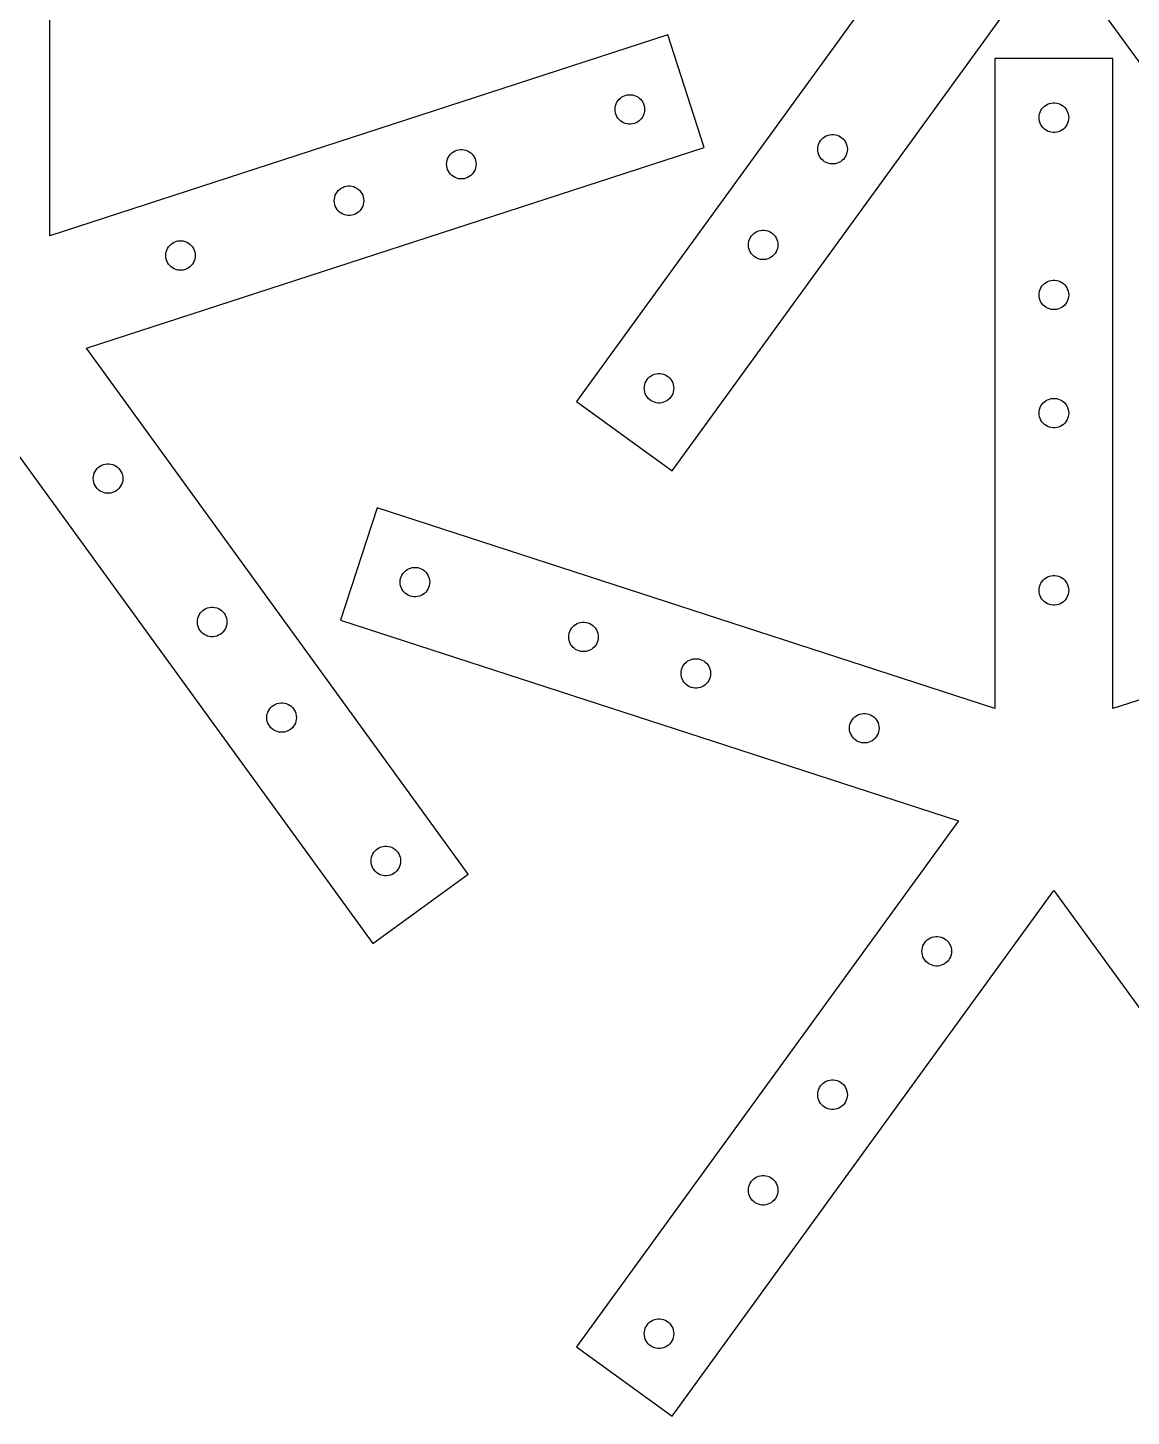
# Model space of a CAD drawing. Header units: metres. Extents: x 19 to 981, y 14 to 964.
# Drawn here: x 506.2 to 693.1, y 14 to 249 of the extents above; entities that cross this region are included whole.
import ezdxf

# ---------------------------------------------------------------- set-up
doc = ezdxf.new("R2010")
doc.units = ezdxf.units.M

msp = doc.modelspace()

# ---------------------------------------------------------------- linework, layer by layer
for p, q in [((510, 213.764), (510, 323.764)), ((663.82, 274.743), (599.163, 185.751)), ((615.344, 173.995), (680, 262.987)), ((680, 262.987), (744.656, 173.995)), ((614.616, 247.756), (510, 213.764)), ((620.797, 228.735), (614.616, 247.756)), ((690, 243.764), (670, 243.764)), ((670, 243.764), (670, 133.764)), ((690, 133.764), (690, 243.764)), ((606.856, 237.266), (607.131, 237.417)), ((607.131, 237.417), (607.423, 237.533)), ((607.423, 237.533), (607.727, 237.611)), ((607.727, 237.611), (608.039, 237.65)), ((608.039, 237.65), (608.353, 237.65)), ((608.353, 237.65), (608.664, 237.611)), ((608.664, 237.611), (608.968, 237.533)), ((608.968, 237.533), (609.26, 237.417)), ((609.26, 237.417), (609.535, 237.266)), ((605.696, 235.155), (605.716, 235.468)), ((605.716, 234.842), (605.696, 235.155)), ((605.716, 235.468), (605.774, 235.777)), ((605.774, 235.777), (605.871, 236.075)), ((605.871, 236.075), (606.005, 236.359)), ((606.005, 236.359), (606.173, 236.624)), ((606.173, 236.624), (606.373, 236.866)), ((606.373, 236.866), (606.602, 237.081)), ((606.602, 237.081), (606.856, 237.266)), ((609.535, 237.266), (609.789, 237.081)), ((609.789, 237.081), (610.018, 236.866)), ((610.018, 236.866), (610.218, 236.624)), ((610.218, 236.624), (610.387, 236.359)), ((610.387, 236.359), (610.52, 236.075)), ((610.52, 236.075), (610.617, 235.777)), ((610.617, 235.777), (610.676, 235.468)), ((610.676, 235.468), (610.696, 235.155)), ((610.696, 235.155), (610.676, 234.842)), ((677.809, 234.968), (677.977, 235.233)), ((677.977, 235.233), (678.178, 235.475)), ((678.178, 235.475), (678.406, 235.69)), ((678.406, 235.69), (678.66, 235.875)), ((678.66, 235.875), (678.936, 236.026)), ((678.936, 236.026), (679.227, 236.141)), ((679.227, 236.141), (679.532, 236.22)), ((679.532, 236.22), (679.843, 236.259)), ((679.843, 236.259), (680.157, 236.259)), ((680.157, 236.259), (680.468, 236.22)), ((680.468, 236.22), (680.773, 236.141)), ((680.773, 236.141), (681.064, 236.026)), ((681.064, 236.026), (681.34, 235.875)), ((681.34, 235.875), (681.594, 235.69)), ((681.594, 235.69), (681.822, 235.475)), ((681.822, 235.475), (682.023, 235.233)), ((682.023, 235.233), (682.191, 234.968)), ((605.774, 234.533), (605.716, 234.842)), ((605.871, 234.235), (605.774, 234.533)), ((606.005, 233.951), (605.871, 234.235)), ((606.173, 233.685), (606.005, 233.951)), ((606.373, 233.444), (606.173, 233.685)), ((606.602, 233.229), (606.373, 233.444)), ((606.856, 233.044), (606.602, 233.229)), ((607.131, 232.893), (606.856, 233.044)), ((607.423, 232.777), (607.131, 232.893)), ((607.727, 232.699), (607.423, 232.777)), ((608.039, 232.66), (607.727, 232.699)), ((608.353, 232.66), (608.039, 232.66)), ((608.664, 232.699), (608.353, 232.66)), ((608.968, 232.777), (608.664, 232.699)), ((609.26, 232.893), (608.968, 232.777)), ((609.535, 233.044), (609.26, 232.893)), ((609.789, 233.229), (609.535, 233.044)), ((610.018, 233.444), (609.789, 233.229)), ((610.218, 233.685), (610.018, 233.444)), ((610.387, 233.951), (610.218, 233.685)), ((610.52, 234.235), (610.387, 233.951)), ((610.617, 234.533), (610.52, 234.235)), ((610.676, 234.842), (610.617, 234.533)), ((677.5, 233.764), (677.52, 234.077)), ((677.52, 233.45), (677.5, 233.764)), ((677.52, 234.077), (677.579, 234.386)), ((677.579, 233.142), (677.52, 233.45)), ((677.579, 234.386), (677.676, 234.684)), ((677.676, 232.844), (677.579, 233.142)), ((677.676, 234.684), (677.809, 234.968)), ((677.809, 232.559), (677.676, 232.844)), ((682.191, 234.968), (682.324, 234.684)), ((682.324, 232.844), (682.191, 232.559)), ((682.324, 234.684), (682.421, 234.386)), ((682.421, 233.142), (682.324, 232.844)), ((682.421, 234.386), (682.48, 234.077)), ((682.48, 233.45), (682.421, 233.142)), ((682.48, 234.077), (682.5, 233.764)), ((682.5, 233.764), (682.48, 233.45)), ((640.698, 230.125), (640.927, 230.34)), ((640.927, 230.34), (641.181, 230.525)), ((641.181, 230.525), (641.456, 230.676)), ((641.456, 230.676), (641.748, 230.792)), ((641.748, 230.792), (642.052, 230.87)), ((642.052, 230.87), (642.364, 230.909)), ((642.364, 230.909), (642.678, 230.909)), ((642.678, 230.909), (642.989, 230.87)), ((642.989, 230.87), (643.293, 230.792)), ((643.293, 230.792), (643.585, 230.676)), ((643.585, 230.676), (643.86, 230.525)), ((643.86, 230.525), (644.114, 230.34)), ((644.114, 230.34), (644.343, 230.125)), ((677.977, 232.294), (677.809, 232.559)), ((678.178, 232.052), (677.977, 232.294)), ((678.406, 231.838), (678.178, 232.052)), ((678.66, 231.653), (678.406, 231.838)), ((678.936, 231.502), (678.66, 231.653)), ((679.227, 231.386), (678.936, 231.502)), ((679.532, 231.308), (679.227, 231.386)), ((679.843, 231.269), (679.532, 231.308)), ((680.157, 231.269), (679.843, 231.269)), ((680.468, 231.308), (680.157, 231.269)), ((680.773, 231.386), (680.468, 231.308)), ((681.064, 231.502), (680.773, 231.386)), ((681.34, 231.653), (681.064, 231.502)), ((681.594, 231.838), (681.34, 231.653)), ((681.822, 232.052), (681.594, 231.838)), ((682.023, 232.294), (681.822, 232.052)), ((682.191, 232.559), (682.023, 232.294)), ((516.18, 194.743), (620.797, 228.735)), ((578.071, 227.811), (578.325, 227.995)), ((578.325, 227.995), (578.6, 228.146)), ((578.6, 228.146), (578.892, 228.262)), ((578.892, 228.262), (579.196, 228.34)), ((579.196, 228.34), (579.507, 228.379)), ((579.507, 228.379), (579.821, 228.379)), ((579.821, 228.379), (580.133, 228.34)), ((580.133, 228.34), (580.437, 228.262)), ((580.437, 228.262), (580.729, 228.146)), ((580.729, 228.146), (581.004, 227.995)), ((581.004, 227.995), (581.258, 227.811)), ((640.021, 228.414), (640.04, 228.727)), ((640.04, 228.101), (640.021, 228.414)), ((640.04, 228.727), (640.099, 229.036)), ((640.099, 227.792), (640.04, 228.101)), ((640.099, 229.036), (640.196, 229.334)), ((640.196, 229.334), (640.33, 229.618)), ((640.33, 229.618), (640.498, 229.883)), ((640.498, 229.883), (640.698, 230.125)), ((644.343, 230.125), (644.543, 229.883)), ((644.543, 229.883), (644.711, 229.618)), ((644.711, 229.618), (644.845, 229.334)), ((644.845, 229.334), (644.942, 229.036)), ((644.942, 229.036), (645.001, 228.727)), ((645.001, 228.101), (644.942, 227.792)), ((645.001, 228.727), (645.021, 228.414)), ((645.021, 228.414), (645.001, 228.101)), ((577.164, 225.884), (577.184, 226.198)), ((577.184, 225.571), (577.164, 225.884)), ((577.184, 226.198), (577.243, 226.506)), ((577.243, 226.506), (577.34, 226.805)), ((577.34, 226.805), (577.473, 227.089)), ((577.473, 227.089), (577.642, 227.354)), ((577.642, 227.354), (577.842, 227.596)), ((577.842, 227.596), (578.071, 227.811)), ((581.258, 227.811), (581.487, 227.596)), ((581.487, 227.596), (581.687, 227.354)), ((581.687, 227.354), (581.855, 227.089)), ((581.855, 227.089), (581.989, 226.805)), ((581.989, 226.805), (582.086, 226.506)), ((582.086, 226.506), (582.144, 226.198)), ((582.144, 226.198), (582.164, 225.884)), ((582.164, 225.884), (582.144, 225.571)), ((640.196, 227.494), (640.099, 227.792)), ((640.33, 227.21), (640.196, 227.494)), ((640.498, 226.945), (640.33, 227.21)), ((640.698, 226.703), (640.498, 226.945)), ((640.927, 226.488), (640.698, 226.703)), ((641.181, 226.303), (640.927, 226.488)), ((641.456, 226.152), (641.181, 226.303)), ((641.748, 226.036), (641.456, 226.152)), ((642.052, 225.958), (641.748, 226.036)), ((642.364, 225.919), (642.052, 225.958)), ((642.678, 225.919), (642.364, 225.919)), ((642.989, 225.958), (642.678, 225.919)), ((643.293, 226.036), (642.989, 225.958)), ((643.585, 226.152), (643.293, 226.036)), ((643.86, 226.303), (643.585, 226.152)), ((644.114, 226.488), (643.86, 226.303)), ((644.343, 226.703), (644.114, 226.488)), ((644.543, 226.945), (644.343, 226.703)), ((644.711, 227.21), (644.543, 226.945)), ((644.845, 227.494), (644.711, 227.21)), ((644.942, 227.792), (644.845, 227.494)), ((577.243, 225.263), (577.184, 225.571)), ((577.34, 224.964), (577.243, 225.263)), ((577.473, 224.68), (577.34, 224.964)), ((577.642, 224.415), (577.473, 224.68)), ((577.842, 224.173), (577.642, 224.415)), ((578.071, 223.958), (577.842, 224.173)), ((578.325, 223.774), (578.071, 223.958)), ((578.6, 223.622), (578.325, 223.774)), ((578.892, 223.507), (578.6, 223.622)), ((579.196, 223.429), (578.892, 223.507)), ((579.507, 223.389), (579.196, 223.429)), ((579.821, 223.389), (579.507, 223.389)), ((580.133, 223.429), (579.821, 223.389)), ((580.437, 223.507), (580.133, 223.429)), ((580.729, 223.622), (580.437, 223.507)), ((581.004, 223.774), (580.729, 223.622)), ((581.258, 223.958), (581.004, 223.774)), ((581.487, 224.173), (581.258, 223.958)), ((581.687, 224.415), (581.487, 224.173)), ((581.855, 224.68), (581.687, 224.415)), ((581.989, 224.964), (581.855, 224.68)), ((582.086, 225.263), (581.989, 224.964)), ((582.144, 225.571), (582.086, 225.263)), ((558.319, 220.624), (558.452, 220.908)), ((558.452, 220.908), (558.62, 221.174)), ((558.62, 221.174), (558.821, 221.415)), ((558.821, 221.415), (559.049, 221.63)), ((559.049, 221.63), (559.303, 221.815)), ((559.303, 221.815), (559.579, 221.966)), ((559.579, 221.966), (559.87, 222.082)), ((559.87, 222.082), (560.175, 222.16)), ((560.175, 222.16), (560.486, 222.199)), ((560.486, 222.199), (560.8, 222.199)), ((560.8, 222.199), (561.111, 222.16)), ((561.111, 222.16), (561.416, 222.082)), ((561.416, 222.082), (561.707, 221.966)), ((561.707, 221.966), (561.983, 221.815)), ((561.983, 221.815), (562.237, 221.63)), ((562.237, 221.63), (562.465, 221.415)), ((562.465, 221.415), (562.666, 221.174)), ((562.666, 221.174), (562.834, 220.908)), ((562.834, 220.908), (562.967, 220.624)), ((558.143, 219.704), (558.163, 220.017)), ((558.163, 219.391), (558.143, 219.704)), ((558.163, 220.017), (558.222, 220.326)), ((558.222, 219.082), (558.163, 219.391)), ((558.222, 220.326), (558.319, 220.624)), ((558.319, 218.784), (558.222, 219.082)), ((558.452, 218.5), (558.319, 218.784)), ((562.967, 218.784), (562.834, 218.5)), ((562.967, 220.624), (563.064, 220.326)), ((563.064, 219.082), (562.967, 218.784)), ((563.064, 220.326), (563.123, 220.017)), ((563.123, 219.391), (563.064, 219.082)), ((563.123, 220.017), (563.143, 219.704)), ((563.143, 219.704), (563.123, 219.391)), ((558.62, 218.235), (558.452, 218.5)), ((558.821, 217.993), (558.62, 218.235)), ((559.049, 217.778), (558.821, 217.993)), ((559.303, 217.593), (559.049, 217.778)), ((559.579, 217.442), (559.303, 217.593)), ((559.87, 217.326), (559.579, 217.442)), ((560.175, 217.248), (559.87, 217.326)), ((560.486, 217.209), (560.175, 217.248)), ((560.8, 217.209), (560.486, 217.209)), ((561.111, 217.248), (560.8, 217.209)), ((561.416, 217.326), (561.111, 217.248)), ((561.707, 217.442), (561.416, 217.326)), ((561.983, 217.593), (561.707, 217.442)), ((562.237, 217.778), (561.983, 217.593)), ((562.465, 217.993), (562.237, 217.778)), ((562.666, 218.235), (562.465, 217.993)), ((562.834, 218.5), (562.666, 218.235)), ((628.742, 213.703), (628.942, 213.945)), ((628.942, 213.945), (629.171, 214.16)), ((629.171, 214.16), (629.425, 214.344)), ((629.425, 214.344), (629.7, 214.496)), ((629.7, 214.496), (629.992, 214.611)), ((629.992, 214.611), (630.296, 214.689)), ((630.296, 214.689), (630.608, 214.729)), ((630.608, 214.729), (630.922, 214.729)), ((630.922, 214.729), (631.233, 214.689)), ((631.233, 214.689), (631.537, 214.611)), ((631.537, 214.611), (631.829, 214.496)), ((631.829, 214.496), (632.104, 214.344)), ((632.104, 214.344), (632.358, 214.16)), ((632.358, 214.16), (632.587, 213.945)), ((632.587, 213.945), (632.787, 213.703)), ((529.787, 211.354), (529.921, 211.638)), ((529.921, 211.638), (530.089, 211.903)), ((530.089, 211.903), (530.289, 212.145)), ((530.289, 212.145), (530.518, 212.36)), ((530.518, 212.36), (530.772, 212.544)), ((530.772, 212.544), (531.047, 212.696)), ((531.047, 212.696), (531.339, 212.811)), ((531.339, 212.811), (531.643, 212.889)), ((531.643, 212.889), (531.954, 212.929)), ((531.954, 212.929), (532.268, 212.929)), ((532.268, 212.929), (532.58, 212.889)), ((532.58, 212.889), (532.884, 212.811)), ((532.884, 212.811), (533.176, 212.696)), ((533.176, 212.696), (533.451, 212.544)), ((533.451, 212.544), (533.705, 212.36)), ((533.705, 212.36), (533.934, 212.145)), ((533.934, 212.145), (534.134, 211.903)), ((534.134, 211.903), (534.302, 211.638)), ((534.302, 211.638), (534.436, 211.354)), ((628.265, 212.234), (628.285, 212.547)), ((628.285, 211.92), (628.265, 212.234)), ((628.285, 212.547), (628.343, 212.855)), ((628.343, 211.612), (628.285, 211.92)), ((628.343, 212.855), (628.44, 213.154)), ((628.44, 211.313), (628.343, 211.612)), ((628.44, 213.154), (628.574, 213.438)), ((628.574, 213.438), (628.742, 213.703)), ((632.787, 213.703), (632.956, 213.438)), ((632.956, 213.438), (633.089, 213.154)), ((633.089, 213.154), (633.186, 212.855)), ((633.186, 211.612), (633.089, 211.313)), ((633.186, 212.855), (633.245, 212.547)), ((633.245, 211.92), (633.186, 211.612)), ((633.245, 212.547), (633.265, 212.234)), ((633.265, 212.234), (633.245, 211.92)), ((529.611, 210.434), (529.631, 210.747)), ((529.631, 210.12), (529.611, 210.434)), ((529.631, 210.747), (529.69, 211.055)), ((529.69, 209.812), (529.631, 210.12)), ((529.69, 211.055), (529.787, 211.354)), ((529.787, 209.513), (529.69, 209.812)), ((529.921, 209.229), (529.787, 209.513)), ((530.089, 208.964), (529.921, 209.229)), ((534.302, 209.229), (534.134, 208.964)), ((534.436, 209.513), (534.302, 209.229)), ((534.436, 211.354), (534.533, 211.055)), ((534.533, 209.812), (534.436, 209.513)), ((534.533, 211.055), (534.592, 210.747)), ((534.592, 210.12), (534.533, 209.812)), ((534.592, 210.747), (534.611, 210.434)), ((534.611, 210.434), (534.592, 210.12)), ((628.574, 211.029), (628.44, 211.313)), ((628.742, 210.764), (628.574, 211.029)), ((628.942, 210.522), (628.742, 210.764)), ((629.171, 210.307), (628.942, 210.522)), ((629.425, 210.123), (629.171, 210.307)), ((629.7, 209.972), (629.425, 210.123)), ((629.992, 209.856), (629.7, 209.972)), ((630.296, 209.778), (629.992, 209.856)), ((630.608, 209.739), (630.296, 209.778)), ((630.922, 209.739), (630.608, 209.739)), ((631.233, 209.778), (630.922, 209.739)), ((631.537, 209.856), (631.233, 209.778)), ((631.829, 209.972), (631.537, 209.856)), ((632.104, 210.123), (631.829, 209.972)), ((632.358, 210.307), (632.104, 210.123)), ((632.587, 210.522), (632.358, 210.307)), ((632.787, 210.764), (632.587, 210.522)), ((632.956, 211.029), (632.787, 210.764)), ((633.089, 211.313), (632.956, 211.029)), ((530.289, 208.722), (530.089, 208.964)), ((530.518, 208.507), (530.289, 208.722)), ((530.772, 208.323), (530.518, 208.507)), ((531.047, 208.172), (530.772, 208.323)), ((531.339, 208.056), (531.047, 208.172)), ((531.643, 207.978), (531.339, 208.056)), ((531.954, 207.939), (531.643, 207.978)), ((532.268, 207.939), (531.954, 207.939)), ((532.58, 207.978), (532.268, 207.939)), ((532.884, 208.056), (532.58, 207.978)), ((533.176, 208.172), (532.884, 208.056)), ((533.451, 208.323), (533.176, 208.172)), ((533.705, 208.507), (533.451, 208.323)), ((533.934, 208.722), (533.705, 208.507)), ((534.134, 208.964), (533.934, 208.722)), ((677.579, 204.386), (677.676, 204.684)), ((677.676, 204.684), (677.809, 204.968)), ((677.809, 204.968), (677.977, 205.233)), ((677.977, 205.233), (678.178, 205.475)), ((678.178, 205.475), (678.406, 205.69)), ((678.406, 205.69), (678.66, 205.875)), ((678.66, 205.875), (678.936, 206.026)), ((678.936, 206.026), (679.227, 206.141)), ((679.227, 206.141), (679.532, 206.22)), ((679.532, 206.22), (679.843, 206.259)), ((679.843, 206.259), (680.157, 206.259)), ((680.157, 206.259), (680.468, 206.22)), ((680.468, 206.22), (680.773, 206.141)), ((680.773, 206.141), (681.064, 206.026)), ((681.064, 206.026), (681.34, 205.875)), ((681.34, 205.875), (681.594, 205.69)), ((681.594, 205.69), (681.822, 205.475)), ((681.822, 205.475), (682.023, 205.233)), ((682.023, 205.233), (682.191, 204.968)), ((682.191, 204.968), (682.324, 204.684)), ((682.324, 204.684), (682.421, 204.386)), ((677.5, 203.764), (677.52, 204.077)), ((677.52, 203.45), (677.5, 203.764)), ((677.52, 204.077), (677.579, 204.386)), ((677.579, 203.142), (677.52, 203.45)), ((677.676, 202.844), (677.579, 203.142)), ((677.809, 202.559), (677.676, 202.844)), ((677.977, 202.294), (677.809, 202.559)), ((678.178, 202.052), (677.977, 202.294)), ((682.023, 202.294), (681.822, 202.052)), ((682.191, 202.559), (682.023, 202.294)), ((682.324, 202.844), (682.191, 202.559)), ((682.421, 203.142), (682.324, 202.844)), ((682.421, 204.386), (682.48, 204.077)), ((682.48, 203.45), (682.421, 203.142)), ((682.48, 204.077), (682.5, 203.764)), ((682.5, 203.764), (682.48, 203.45)), ((678.406, 201.838), (678.178, 202.052)), ((678.66, 201.653), (678.406, 201.838)), ((678.936, 201.502), (678.66, 201.653)), ((679.227, 201.386), (678.936, 201.502)), ((679.532, 201.308), (679.227, 201.386)), ((679.843, 201.269), (679.532, 201.308)), ((680.157, 201.269), (679.843, 201.269)), ((680.468, 201.308), (680.157, 201.269)), ((680.773, 201.386), (680.468, 201.308)), ((681.064, 201.502), (680.773, 201.386)), ((681.34, 201.653), (681.064, 201.502)), ((681.594, 201.838), (681.34, 201.653)), ((681.822, 202.052), (681.594, 201.838)), ((580.837, 105.751), (516.18, 194.743)), ((612.067, 190.225), (612.359, 190.341)), ((612.359, 190.341), (612.663, 190.419)), ((612.663, 190.419), (612.974, 190.458)), ((612.974, 190.458), (613.288, 190.458)), ((613.288, 190.458), (613.6, 190.419)), ((613.6, 190.419), (613.904, 190.341)), ((613.904, 190.341), (614.196, 190.225)), ((610.631, 187.963), (610.651, 188.276)), ((610.651, 188.276), (610.71, 188.585)), ((610.71, 188.585), (610.807, 188.883)), ((610.807, 188.883), (610.941, 189.168)), ((610.941, 189.168), (611.109, 189.433)), ((611.109, 189.433), (611.309, 189.675)), ((611.309, 189.675), (611.538, 189.889)), ((611.538, 189.889), (611.792, 190.074)), ((611.792, 190.074), (612.067, 190.225)), ((614.196, 190.225), (614.471, 190.074)), ((614.471, 190.074), (614.725, 189.889)), ((614.725, 189.889), (614.954, 189.675)), ((614.954, 189.675), (615.154, 189.433)), ((615.154, 189.433), (615.322, 189.168)), ((615.322, 189.168), (615.456, 188.883)), ((615.456, 188.883), (615.553, 188.585)), ((615.553, 188.585), (615.612, 188.276)), ((615.612, 188.276), (615.631, 187.963)), ((599.163, 185.751), (615.344, 173.995)), ((610.651, 187.65), (610.631, 187.963)), ((610.71, 187.341), (610.651, 187.65)), ((610.807, 187.043), (610.71, 187.341)), ((610.941, 186.759), (610.807, 187.043)), ((611.109, 186.494), (610.941, 186.759)), ((611.309, 186.252), (611.109, 186.494)), ((611.538, 186.037), (611.309, 186.252)), ((611.792, 185.852), (611.538, 186.037)), ((612.067, 185.701), (611.792, 185.852)), ((612.359, 185.586), (612.067, 185.701)), ((614.196, 185.701), (613.904, 185.586)), ((614.471, 185.852), (614.196, 185.701)), ((614.725, 186.037), (614.471, 185.852)), ((614.954, 186.252), (614.725, 186.037)), ((615.154, 186.494), (614.954, 186.252)), ((615.322, 186.759), (615.154, 186.494)), ((615.456, 187.043), (615.322, 186.759)), ((615.553, 187.341), (615.456, 187.043)), ((615.612, 187.65), (615.553, 187.341)), ((615.631, 187.963), (615.612, 187.65)), ((678.178, 185.475), (678.406, 185.69)), ((678.406, 185.69), (678.66, 185.875)), ((678.66, 185.875), (678.936, 186.026)), ((678.936, 186.026), (679.227, 186.141)), ((679.227, 186.141), (679.532, 186.22)), ((679.532, 186.22), (679.843, 186.259)), ((679.843, 186.259), (680.157, 186.259)), ((680.157, 186.259), (680.468, 186.22)), ((680.468, 186.22), (680.773, 186.141)), ((680.773, 186.141), (681.064, 186.026)), ((681.064, 186.026), (681.34, 185.875)), ((681.34, 185.875), (681.594, 185.69)), ((681.594, 185.69), (681.822, 185.475)), ((612.663, 185.507), (612.359, 185.586)), ((612.974, 185.468), (612.663, 185.507)), ((613.288, 185.468), (612.974, 185.468)), ((613.6, 185.507), (613.288, 185.468)), ((613.904, 185.586), (613.6, 185.507)), ((677.5, 183.764), (677.52, 184.077)), ((677.52, 183.45), (677.5, 183.764)), ((677.52, 184.077), (677.579, 184.386)), ((677.579, 183.142), (677.52, 183.45)), ((677.579, 184.386), (677.676, 184.684)), ((677.676, 184.684), (677.809, 184.968)), ((677.809, 184.968), (677.977, 185.233)), ((677.977, 185.233), (678.178, 185.475)), ((681.822, 185.475), (682.023, 185.233)), ((682.023, 185.233), (682.191, 184.968)), ((682.191, 184.968), (682.324, 184.684)), ((682.324, 184.684), (682.421, 184.386)), ((682.421, 184.386), (682.48, 184.077)), ((682.48, 183.45), (682.421, 183.142)), ((682.48, 184.077), (682.5, 183.764)), ((682.5, 183.764), (682.48, 183.45)), ((500, 182.987), (564.656, 93.9951)), ((677.676, 182.844), (677.579, 183.142)), ((677.809, 182.559), (677.676, 182.844)), ((677.977, 182.294), (677.809, 182.559)), ((678.178, 182.052), (677.977, 182.294)), ((678.406, 181.838), (678.178, 182.052)), ((678.66, 181.653), (678.406, 181.838)), ((678.936, 181.502), (678.66, 181.653)), ((679.227, 181.386), (678.936, 181.502)), ((679.532, 181.308), (679.227, 181.386)), ((679.843, 181.269), (679.532, 181.308)), ((680.157, 181.269), (679.843, 181.269)), ((680.468, 181.308), (680.157, 181.269)), ((680.773, 181.386), (680.468, 181.308)), ((681.064, 181.502), (680.773, 181.386)), ((681.34, 181.653), (681.064, 181.502)), ((681.594, 181.838), (681.34, 181.653)), ((681.822, 182.052), (681.594, 181.838)), ((682.023, 182.294), (681.822, 182.052)), ((682.191, 182.559), (682.023, 182.294)), ((682.324, 182.844), (682.191, 182.559)), ((682.421, 183.142), (682.324, 182.844)), ((517.521, 173.605), (517.655, 173.889)), ((517.655, 173.889), (517.823, 174.154)), ((517.823, 174.154), (518.023, 174.396)), ((518.023, 174.396), (518.252, 174.611)), ((518.252, 174.611), (518.506, 174.795)), ((518.506, 174.795), (518.781, 174.947)), ((518.781, 174.947), (519.073, 175.062)), ((519.073, 175.062), (519.377, 175.14)), ((519.377, 175.14), (519.689, 175.18)), ((519.689, 175.18), (520.003, 175.18)), ((520.003, 175.18), (520.314, 175.14)), ((520.314, 175.14), (520.618, 175.062)), ((520.618, 175.062), (520.91, 174.947)), ((520.91, 174.947), (521.185, 174.795)), ((521.185, 174.795), (521.439, 174.611)), ((521.439, 174.611), (521.668, 174.396)), ((521.668, 174.396), (521.868, 174.154)), ((521.868, 174.154), (522.037, 173.889)), ((522.037, 173.889), (522.17, 173.605)), ((517.346, 172.685), (517.366, 172.998)), ((517.366, 172.371), (517.346, 172.685)), ((517.366, 172.998), (517.424, 173.306)), ((517.424, 172.063), (517.366, 172.371)), ((517.424, 173.306), (517.521, 173.605)), ((517.521, 171.764), (517.424, 172.063)), ((517.655, 171.48), (517.521, 171.764)), ((522.17, 171.764), (522.037, 171.48)), ((522.17, 173.605), (522.267, 173.306)), ((522.267, 172.063), (522.17, 171.764)), ((522.267, 173.306), (522.326, 172.998)), ((522.326, 172.371), (522.267, 172.063)), ((522.326, 172.998), (522.346, 172.685)), ((522.346, 172.685), (522.326, 172.371)), ((517.823, 171.215), (517.655, 171.48)), ((518.023, 170.973), (517.823, 171.215)), ((518.252, 170.758), (518.023, 170.973)), ((518.506, 170.574), (518.252, 170.758)), ((518.781, 170.422), (518.506, 170.574)), ((519.073, 170.307), (518.781, 170.422)), ((519.377, 170.229), (519.073, 170.307)), ((519.689, 170.189), (519.377, 170.229)), ((520.003, 170.189), (519.689, 170.189)), ((520.314, 170.229), (520.003, 170.189)), ((520.618, 170.307), (520.314, 170.229)), ((520.91, 170.422), (520.618, 170.307)), ((521.185, 170.574), (520.91, 170.422)), ((521.439, 170.758), (521.185, 170.574)), ((521.668, 170.973), (521.439, 170.758)), ((521.868, 171.215), (521.668, 170.973)), ((522.037, 171.48), (521.868, 171.215)), ((565.384, 167.756), (559.203, 148.735)), ((670, 133.764), (565.384, 167.756)), ((794.616, 167.756), (690, 133.764)), ((570.74, 157.417), (571.032, 157.533)), ((571.032, 157.533), (571.336, 157.611)), ((571.336, 157.611), (571.647, 157.65)), ((571.647, 157.65), (571.961, 157.65)), ((571.961, 157.65), (572.273, 157.611)), ((572.273, 157.611), (572.577, 157.533)), ((572.577, 157.533), (572.869, 157.417)), ((569.304, 155.155), (569.324, 155.468)), ((569.324, 154.842), (569.304, 155.155)), ((569.324, 155.468), (569.383, 155.777)), ((569.383, 155.777), (569.48, 156.075)), ((569.48, 156.075), (569.613, 156.359)), ((569.613, 156.359), (569.782, 156.624)), ((569.782, 156.624), (569.982, 156.866)), ((569.982, 156.866), (570.211, 157.081)), ((570.211, 157.081), (570.465, 157.266)), ((570.465, 157.266), (570.74, 157.417)), ((572.869, 157.417), (573.144, 157.266)), ((573.144, 157.266), (573.398, 157.081)), ((573.398, 157.081), (573.627, 156.866)), ((573.627, 156.866), (573.827, 156.624)), ((573.827, 156.624), (573.995, 156.359)), ((573.995, 156.359), (574.129, 156.075)), ((574.129, 156.075), (574.226, 155.777)), ((574.226, 155.777), (574.284, 155.468)), ((574.284, 155.468), (574.304, 155.155)), ((574.304, 155.155), (574.284, 154.842)), ((677.809, 154.968), (677.977, 155.233)), ((677.977, 155.233), (678.178, 155.475)), ((678.178, 155.475), (678.406, 155.69)), ((678.406, 155.69), (678.66, 155.875)), ((678.66, 155.875), (678.936, 156.026)), ((678.936, 156.026), (679.227, 156.141)), ((679.227, 156.141), (679.532, 156.22)), ((679.532, 156.22), (679.843, 156.259)), ((679.843, 156.259), (680.157, 156.259)), ((680.157, 156.259), (680.468, 156.22)), ((680.468, 156.22), (680.773, 156.141)), ((680.773, 156.141), (681.064, 156.026)), ((681.064, 156.026), (681.34, 155.875)), ((681.34, 155.875), (681.594, 155.69)), ((681.594, 155.69), (681.822, 155.475)), ((681.822, 155.475), (682.023, 155.233)), ((682.023, 155.233), (682.191, 154.968)), ((569.383, 154.533), (569.324, 154.842)), ((569.48, 154.235), (569.383, 154.533)), ((569.613, 153.951), (569.48, 154.235)), ((569.782, 153.685), (569.613, 153.951)), ((569.982, 153.444), (569.782, 153.685)), ((570.211, 153.229), (569.982, 153.444)), ((570.465, 153.044), (570.211, 153.229)), ((570.74, 152.893), (570.465, 153.044)), ((571.032, 152.777), (570.74, 152.893)), ((571.336, 152.699), (571.032, 152.777)), ((572.577, 152.777), (572.273, 152.699)), ((572.869, 152.893), (572.577, 152.777)), ((573.144, 153.044), (572.869, 152.893)), ((573.398, 153.229), (573.144, 153.044)), ((573.627, 153.444), (573.398, 153.229)), ((573.827, 153.685), (573.627, 153.444)), ((573.995, 153.951), (573.827, 153.685)), ((574.129, 154.235), (573.995, 153.951)), ((574.226, 154.533), (574.129, 154.235)), ((574.284, 154.842), (574.226, 154.533)), ((677.5, 153.764), (677.52, 154.077)), ((677.52, 153.45), (677.5, 153.764)), ((677.52, 154.077), (677.579, 154.386)), ((677.579, 153.142), (677.52, 153.45)), ((677.579, 154.386), (677.676, 154.684)), ((677.676, 152.844), (677.579, 153.142)), ((677.676, 154.684), (677.809, 154.968)), ((677.809, 152.559), (677.676, 152.844)), ((682.191, 154.968), (682.324, 154.684)), ((682.324, 152.844), (682.191, 152.559)), ((682.324, 154.684), (682.421, 154.386)), ((682.421, 153.142), (682.324, 152.844)), ((682.421, 154.386), (682.48, 154.077)), ((682.48, 153.45), (682.421, 153.142)), ((682.48, 154.077), (682.5, 153.764)), ((682.5, 153.764), (682.48, 153.45)), ((535.886, 150.34), (536.14, 150.525)), ((536.14, 150.525), (536.415, 150.676)), ((536.415, 150.676), (536.707, 150.792)), ((536.707, 150.792), (537.011, 150.87)), ((537.011, 150.87), (537.322, 150.909)), ((537.322, 150.909), (537.636, 150.909)), ((537.636, 150.909), (537.948, 150.87)), ((537.948, 150.87), (538.252, 150.792)), ((538.252, 150.792), (538.544, 150.676)), ((538.544, 150.676), (538.819, 150.525)), ((538.819, 150.525), (539.073, 150.34)), ((571.647, 152.66), (571.336, 152.699)), ((571.961, 152.66), (571.647, 152.66)), ((572.273, 152.699), (571.961, 152.66)), ((677.977, 152.294), (677.809, 152.559)), ((678.178, 152.052), (677.977, 152.294)), ((678.406, 151.838), (678.178, 152.052)), ((678.66, 151.653), (678.406, 151.838)), ((678.936, 151.502), (678.66, 151.653)), ((679.227, 151.386), (678.936, 151.502)), ((679.532, 151.308), (679.227, 151.386)), ((679.843, 151.269), (679.532, 151.308)), ((680.157, 151.269), (679.843, 151.269)), ((680.468, 151.308), (680.157, 151.269)), ((680.773, 151.386), (680.468, 151.308)), ((681.064, 151.502), (680.773, 151.386)), ((681.34, 151.653), (681.064, 151.502)), ((681.594, 151.838), (681.34, 151.653)), ((681.822, 152.052), (681.594, 151.838)), ((682.023, 152.294), (681.822, 152.052)), ((682.191, 152.559), (682.023, 152.294)), ((534.979, 148.414), (534.999, 148.727)), ((534.999, 148.101), (534.979, 148.414)), ((534.999, 148.727), (535.058, 149.036)), ((535.058, 147.792), (534.999, 148.101)), ((535.058, 149.036), (535.155, 149.334)), ((535.155, 149.334), (535.289, 149.618)), ((535.289, 149.618), (535.457, 149.883)), ((535.457, 149.883), (535.657, 150.125)), ((535.657, 150.125), (535.886, 150.34)), ((539.073, 150.34), (539.302, 150.125)), ((539.302, 150.125), (539.502, 149.883)), ((539.502, 149.883), (539.67, 149.618)), ((539.67, 149.618), (539.804, 149.334)), ((539.804, 149.334), (539.901, 149.036)), ((539.901, 149.036), (539.96, 148.727)), ((539.96, 148.101), (539.901, 147.792)), ((539.96, 148.727), (539.979, 148.414)), ((539.979, 148.414), (539.96, 148.101)), ((559.203, 148.735), (663.82, 114.743)), ((598.996, 147.995), (599.271, 148.146)), ((599.271, 148.146), (599.563, 148.262)), ((599.563, 148.262), (599.867, 148.34)), ((599.867, 148.34), (600.179, 148.379)), ((600.179, 148.379), (600.493, 148.379)), ((600.493, 148.379), (600.804, 148.34)), ((600.804, 148.34), (601.108, 148.262)), ((601.108, 148.262), (601.4, 148.146)), ((601.4, 148.146), (601.675, 147.995)), ((535.155, 147.494), (535.058, 147.792)), ((535.289, 147.21), (535.155, 147.494)), ((535.457, 146.945), (535.289, 147.21)), ((535.657, 146.703), (535.457, 146.945)), ((535.886, 146.488), (535.657, 146.703)), ((536.14, 146.303), (535.886, 146.488)), ((536.415, 146.152), (536.14, 146.303)), ((536.707, 146.036), (536.415, 146.152)), ((537.011, 145.958), (536.707, 146.036)), ((537.322, 145.919), (537.011, 145.958)), ((537.636, 145.919), (537.322, 145.919)), ((537.948, 145.958), (537.636, 145.919)), ((538.252, 146.036), (537.948, 145.958)), ((538.544, 146.152), (538.252, 146.036)), ((538.819, 146.303), (538.544, 146.152)), ((539.073, 146.488), (538.819, 146.303)), ((539.302, 146.703), (539.073, 146.488)), ((539.502, 146.945), (539.302, 146.703)), ((539.67, 147.21), (539.502, 146.945)), ((539.804, 147.494), (539.67, 147.21)), ((539.901, 147.792), (539.804, 147.494)), ((597.836, 145.884), (597.856, 146.198)), ((597.856, 145.571), (597.836, 145.884)), ((597.856, 146.198), (597.914, 146.506)), ((597.914, 146.506), (598.011, 146.805)), ((598.011, 146.805), (598.145, 147.089)), ((598.145, 147.089), (598.313, 147.354)), ((598.313, 147.354), (598.513, 147.596)), ((598.513, 147.596), (598.742, 147.811)), ((598.742, 147.811), (598.996, 147.995)), ((601.675, 147.995), (601.929, 147.811)), ((601.929, 147.811), (602.158, 147.596)), ((602.158, 147.596), (602.358, 147.354)), ((602.358, 147.354), (602.527, 147.089)), ((602.527, 147.089), (602.66, 146.805)), ((602.66, 146.805), (602.757, 146.506)), ((602.757, 146.506), (602.816, 146.198)), ((602.816, 146.198), (602.836, 145.884)), ((602.836, 145.884), (602.816, 145.571)), ((597.914, 145.263), (597.856, 145.571)), ((598.011, 144.964), (597.914, 145.263)), ((598.145, 144.68), (598.011, 144.964)), ((598.313, 144.415), (598.145, 144.68)), ((598.513, 144.173), (598.313, 144.415)), ((598.742, 143.958), (598.513, 144.173)), ((598.996, 143.774), (598.742, 143.958)), ((599.271, 143.622), (598.996, 143.774)), ((599.563, 143.507), (599.271, 143.622)), ((599.867, 143.429), (599.563, 143.507)), ((600.179, 143.389), (599.867, 143.429)), ((600.493, 143.389), (600.179, 143.389)), ((600.804, 143.429), (600.493, 143.389)), ((601.108, 143.507), (600.804, 143.429)), ((601.4, 143.622), (601.108, 143.507)), ((601.675, 143.774), (601.4, 143.622)), ((601.929, 143.958), (601.675, 143.774)), ((602.158, 144.173), (601.929, 143.958)), ((602.358, 144.415), (602.158, 144.173)), ((602.527, 144.68), (602.358, 144.415)), ((602.66, 144.964), (602.527, 144.68)), ((602.757, 145.263), (602.66, 144.964)), ((602.816, 145.571), (602.757, 145.263)), ((617.166, 140.908), (617.334, 141.174)), ((617.334, 141.174), (617.535, 141.415)), ((617.535, 141.415), (617.763, 141.63)), ((617.763, 141.63), (618.017, 141.815)), ((618.017, 141.815), (618.293, 141.966)), ((618.293, 141.966), (618.584, 142.082)), ((618.584, 142.082), (618.889, 142.16)), ((618.889, 142.16), (619.2, 142.199)), ((619.2, 142.199), (619.514, 142.199)), ((619.514, 142.199), (619.825, 142.16)), ((619.825, 142.16), (620.13, 142.082)), ((620.13, 142.082), (620.421, 141.966)), ((620.421, 141.966), (620.697, 141.815)), ((620.697, 141.815), (620.951, 141.63)), ((620.951, 141.63), (621.179, 141.415)), ((621.179, 141.415), (621.38, 141.174)), ((621.38, 141.174), (621.548, 140.908)), ((616.857, 139.704), (616.877, 140.017)), ((616.877, 139.391), (616.857, 139.704)), ((616.877, 140.017), (616.936, 140.326)), ((616.936, 139.082), (616.877, 139.391)), ((616.936, 140.326), (617.033, 140.624)), ((617.033, 138.784), (616.936, 139.082)), ((617.033, 140.624), (617.166, 140.908)), ((617.166, 138.5), (617.033, 138.784)), ((621.548, 140.908), (621.681, 140.624)), ((621.681, 138.784), (621.548, 138.5)), ((621.681, 140.624), (621.778, 140.326)), ((621.778, 139.082), (621.681, 138.784)), ((621.778, 140.326), (621.837, 140.017)), ((621.837, 139.391), (621.778, 139.082)), ((621.837, 140.017), (621.857, 139.704)), ((621.857, 139.704), (621.837, 139.391)), ((617.334, 138.235), (617.166, 138.5)), ((617.535, 137.993), (617.334, 138.235)), ((617.763, 137.778), (617.535, 137.993)), ((618.017, 137.593), (617.763, 137.778)), ((618.293, 137.442), (618.017, 137.593)), ((618.584, 137.326), (618.293, 137.442)), ((618.889, 137.248), (618.584, 137.326)), ((619.2, 137.209), (618.889, 137.248)), ((619.514, 137.209), (619.2, 137.209)), ((619.825, 137.248), (619.514, 137.209)), ((620.13, 137.326), (619.825, 137.248)), ((620.421, 137.442), (620.13, 137.326)), ((620.697, 137.593), (620.421, 137.442)), ((620.951, 137.778), (620.697, 137.593)), ((621.179, 137.993), (620.951, 137.778)), ((621.38, 138.235), (621.179, 137.993)), ((621.548, 138.5), (621.38, 138.235)), ((547.213, 133.703), (547.413, 133.945)), ((547.413, 133.945), (547.642, 134.16)), ((547.642, 134.16), (547.896, 134.344)), ((547.896, 134.344), (548.171, 134.496)), ((548.171, 134.496), (548.463, 134.611)), ((548.463, 134.611), (548.767, 134.689)), ((548.767, 134.689), (549.078, 134.729)), ((549.078, 134.729), (549.392, 134.729)), ((549.392, 134.729), (549.704, 134.689)), ((549.704, 134.689), (550.008, 134.611)), ((550.008, 134.611), (550.3, 134.496)), ((550.3, 134.496), (550.575, 134.344)), ((550.575, 134.344), (550.829, 134.16)), ((550.829, 134.16), (551.058, 133.945)), ((551.058, 133.945), (551.258, 133.703)), ((546.735, 132.234), (546.755, 132.547)), ((546.755, 131.92), (546.735, 132.234)), ((546.755, 132.547), (546.814, 132.855)), ((546.814, 131.612), (546.755, 131.92)), ((546.814, 132.855), (546.911, 133.154)), ((546.911, 131.313), (546.814, 131.612)), ((546.911, 133.154), (547.044, 133.438)), ((547.044, 133.438), (547.213, 133.703)), ((551.258, 133.703), (551.426, 133.438)), ((551.426, 133.438), (551.56, 133.154)), ((551.56, 133.154), (551.657, 132.855)), ((551.657, 131.612), (551.56, 131.313)), ((551.657, 132.855), (551.715, 132.547)), ((551.715, 131.92), (551.657, 131.612)), ((551.715, 132.547), (551.735, 132.234)), ((551.735, 132.234), (551.715, 131.92)), ((645.564, 131.354), (645.698, 131.638)), ((645.698, 131.638), (645.866, 131.903)), ((645.866, 131.903), (646.066, 132.145)), ((646.066, 132.145), (646.295, 132.36)), ((646.295, 132.36), (646.549, 132.544)), ((646.549, 132.544), (646.824, 132.696)), ((646.824, 132.696), (647.116, 132.811)), ((647.116, 132.811), (647.42, 132.889)), ((647.42, 132.889), (647.732, 132.929)), ((647.732, 132.929), (648.046, 132.929)), ((648.046, 132.929), (648.357, 132.889)), ((648.357, 132.889), (648.661, 132.811)), ((648.661, 132.811), (648.953, 132.696)), ((648.953, 132.696), (649.228, 132.544)), ((649.228, 132.544), (649.482, 132.36)), ((649.482, 132.36), (649.711, 132.145)), ((649.711, 132.145), (649.911, 131.903)), ((649.911, 131.903), (650.079, 131.638)), ((650.079, 131.638), (650.213, 131.354)), ((547.044, 131.029), (546.911, 131.313)), ((547.213, 130.764), (547.044, 131.029)), ((547.413, 130.522), (547.213, 130.764)), ((547.642, 130.307), (547.413, 130.522)), ((547.896, 130.123), (547.642, 130.307)), ((548.171, 129.972), (547.896, 130.123)), ((548.463, 129.856), (548.171, 129.972)), ((548.767, 129.778), (548.463, 129.856)), ((549.078, 129.739), (548.767, 129.778)), ((549.392, 129.739), (549.078, 129.739)), ((549.704, 129.778), (549.392, 129.739)), ((550.008, 129.856), (549.704, 129.778)), ((550.3, 129.972), (550.008, 129.856)), ((550.575, 130.123), (550.3, 129.972)), ((550.829, 130.307), (550.575, 130.123)), ((551.058, 130.522), (550.829, 130.307)), ((551.258, 130.764), (551.058, 130.522)), ((551.426, 131.029), (551.258, 130.764)), ((551.56, 131.313), (551.426, 131.029)), ((645.389, 130.434), (645.408, 130.747)), ((645.408, 130.12), (645.389, 130.434)), ((645.408, 130.747), (645.467, 131.055)), ((645.467, 129.812), (645.408, 130.12)), ((645.467, 131.055), (645.564, 131.354)), ((645.564, 129.513), (645.467, 129.812)), ((645.698, 129.229), (645.564, 129.513)), ((650.213, 129.513), (650.079, 129.229)), ((650.213, 131.354), (650.31, 131.055)), ((650.31, 129.812), (650.213, 129.513)), ((650.31, 131.055), (650.369, 130.747)), ((650.369, 130.12), (650.31, 129.812)), ((650.369, 130.747), (650.389, 130.434)), ((650.389, 130.434), (650.369, 130.12)), ((645.866, 128.964), (645.698, 129.229)), ((646.066, 128.722), (645.866, 128.964)), ((646.295, 128.507), (646.066, 128.722)), ((646.549, 128.323), (646.295, 128.507)), ((646.824, 128.172), (646.549, 128.323)), ((647.116, 128.056), (646.824, 128.172)), ((647.42, 127.978), (647.116, 128.056)), ((647.732, 127.939), (647.42, 127.978)), ((648.046, 127.939), (647.732, 127.939)), ((648.357, 127.978), (648.046, 127.939)), ((648.661, 128.056), (648.357, 127.978)), ((648.953, 128.172), (648.661, 128.056)), ((649.228, 128.323), (648.953, 128.172)), ((649.482, 128.507), (649.228, 128.323)), ((649.711, 128.722), (649.482, 128.507)), ((649.911, 128.964), (649.711, 128.722)), ((650.079, 129.229), (649.911, 128.964)), ((663.82, 114.743), (599.163, 25.7508)), ((566.4, 110.419), (566.712, 110.458)), ((566.712, 110.458), (567.026, 110.458)), ((567.026, 110.458), (567.337, 110.419)), ((564.369, 107.963), (564.388, 108.276)), ((564.388, 108.276), (564.447, 108.585)), ((564.447, 108.585), (564.544, 108.883)), ((564.544, 108.883), (564.678, 109.168)), ((564.678, 109.168), (564.846, 109.433)), ((564.846, 109.433), (565.046, 109.675)), ((565.046, 109.675), (565.275, 109.889)), ((565.275, 109.889), (565.529, 110.074)), ((565.529, 110.074), (565.804, 110.225)), ((565.804, 110.225), (566.096, 110.341)), ((566.096, 110.341), (566.4, 110.419)), ((567.337, 110.419), (567.641, 110.341)), ((567.641, 110.341), (567.933, 110.225)), ((567.933, 110.225), (568.208, 110.074)), ((568.208, 110.074), (568.462, 109.889)), ((568.462, 109.889), (568.691, 109.675)), ((568.691, 109.675), (568.891, 109.433)), ((568.891, 109.433), (569.059, 109.168)), ((569.059, 109.168), (569.193, 108.883)), ((569.193, 108.883), (569.29, 108.585)), ((569.29, 108.585), (569.349, 108.276)), ((569.349, 108.276), (569.369, 107.963)), ((564.388, 107.65), (564.369, 107.963)), ((564.447, 107.341), (564.388, 107.65)), ((564.544, 107.043), (564.447, 107.341)), ((564.678, 106.759), (564.544, 107.043)), ((564.656, 93.9951), (580.837, 105.751)), ((564.846, 106.494), (564.678, 106.759)), ((565.046, 106.252), (564.846, 106.494)), ((565.275, 106.037), (565.046, 106.252)), ((565.529, 105.852), (565.275, 106.037)), ((565.804, 105.701), (565.529, 105.852)), ((568.208, 105.852), (567.933, 105.701)), ((568.462, 106.037), (568.208, 105.852)), ((568.691, 106.252), (568.462, 106.037)), ((568.891, 106.494), (568.691, 106.252)), ((569.059, 106.759), (568.891, 106.494)), ((569.193, 107.043), (569.059, 106.759)), ((569.29, 107.341), (569.193, 107.043)), ((569.349, 107.65), (569.29, 107.341)), ((569.369, 107.963), (569.349, 107.65)), ((566.096, 105.586), (565.804, 105.701)), ((566.4, 105.507), (566.096, 105.586)), ((566.712, 105.468), (566.4, 105.507)), ((567.026, 105.468), (566.712, 105.468)), ((567.337, 105.507), (567.026, 105.468)), ((567.641, 105.586), (567.337, 105.507)), ((567.933, 105.701), (567.641, 105.586)), ((615.344, 13.9951), (680, 102.987)), ((680, 102.987), (744.656, 13.9951)), ((657.963, 93.8889), (658.132, 94.154)), ((658.132, 94.154), (658.332, 94.3959)), ((658.332, 94.3959), (658.561, 94.6108)), ((658.561, 94.6108), (658.815, 94.7953)), ((658.815, 94.7953), (659.09, 94.9466)), ((659.09, 94.9466), (659.382, 95.0621)), ((659.382, 95.0621), (659.686, 95.1402)), ((659.686, 95.1402), (659.997, 95.1796)), ((659.997, 95.1796), (660.311, 95.1796)), ((660.311, 95.1796), (660.623, 95.1402)), ((660.623, 95.1402), (660.927, 95.0621)), ((660.927, 95.0621), (661.219, 94.9466)), ((661.219, 94.9466), (661.494, 94.7953)), ((661.494, 94.7953), (661.748, 94.6108)), ((661.748, 94.6108), (661.977, 94.3959)), ((661.977, 94.3959), (662.177, 94.154)), ((662.177, 94.154), (662.345, 93.8889)), ((657.654, 92.6845), (657.674, 92.9978)), ((657.674, 92.3712), (657.654, 92.6845)), ((657.674, 92.9978), (657.733, 93.3062)), ((657.733, 92.0628), (657.674, 92.3712)), ((657.733, 93.3062), (657.83, 93.6048)), ((657.83, 91.7642), (657.733, 92.0628)), ((657.83, 93.6048), (657.963, 93.8889)), ((657.963, 91.4801), (657.83, 91.7642)), ((662.345, 93.8889), (662.479, 93.6048)), ((662.479, 91.7642), (662.345, 91.4801)), ((662.479, 93.6048), (662.576, 93.3062)), ((662.576, 92.0628), (662.479, 91.7642)), ((662.576, 93.3062), (662.634, 92.9978)), ((662.634, 92.3712), (662.576, 92.0628)), ((662.634, 92.9978), (662.654, 92.6845)), ((662.654, 92.6845), (662.634, 92.3712)), ((658.132, 91.215), (657.963, 91.4801)), ((658.332, 90.9731), (658.132, 91.215)), ((658.561, 90.7582), (658.332, 90.9731)), ((658.815, 90.5737), (658.561, 90.7582)), ((659.09, 90.4225), (658.815, 90.5737)), ((659.382, 90.3069), (659.09, 90.4225)), ((659.686, 90.2288), (659.382, 90.3069)), ((659.997, 90.1895), (659.686, 90.2288)), ((660.311, 90.1895), (659.997, 90.1895)), ((660.623, 90.2288), (660.311, 90.1895)), ((660.927, 90.3069), (660.623, 90.2288)), ((661.219, 90.4224), (660.927, 90.3069)), ((661.494, 90.5737), (661.219, 90.4224)), ((661.748, 90.7582), (661.494, 90.5737)), ((661.977, 90.9731), (661.748, 90.7582)), ((662.177, 91.215), (661.977, 90.9731)), ((662.345, 91.4801), (662.177, 91.215)), ((640.927, 70.3403), (641.181, 70.5248)), ((641.181, 70.5248), (641.456, 70.6761)), ((641.456, 70.6761), (641.748, 70.7916)), ((641.748, 70.7916), (642.052, 70.8697)), ((642.052, 70.8697), (642.364, 70.9091)), ((642.364, 70.9091), (642.678, 70.9091)), ((642.678, 70.9091), (642.989, 70.8697)), ((642.989, 70.8697), (643.293, 70.7916)), ((643.293, 70.7916), (643.585, 70.6761)), ((643.585, 70.6761), (643.86, 70.5248)), ((643.86, 70.5248), (644.114, 70.3403)), ((640.021, 68.414), (640.04, 68.7273)), ((640.04, 68.1007), (640.021, 68.414)), ((640.04, 68.7273), (640.099, 69.0357)), ((640.099, 69.0357), (640.196, 69.3343)), ((640.196, 69.3343), (640.33, 69.6184)), ((640.33, 69.6184), (640.498, 69.8835)), ((640.498, 69.8835), (640.698, 70.1254)), ((640.698, 70.1254), (640.927, 70.3403)), ((644.114, 70.3403), (644.343, 70.1254)), ((644.343, 70.1254), (644.543, 69.8835)), ((644.543, 69.8835), (644.711, 69.6184)), ((644.711, 69.6184), (644.845, 69.3343)), ((644.845, 69.3343), (644.942, 69.0357)), ((644.942, 69.0357), (645.001, 68.7273)), ((645.001, 68.7273), (645.021, 68.414)), ((645.021, 68.414), (645.001, 68.1007)), ((640.099, 67.7923), (640.04, 68.1007)), ((640.196, 67.4937), (640.099, 67.7923)), ((640.33, 67.2096), (640.196, 67.4937)), ((640.498, 66.9445), (640.33, 67.2096)), ((640.698, 66.7026), (640.498, 66.9445)), ((640.927, 66.4877), (640.698, 66.7026)), ((641.181, 66.3032), (640.927, 66.4877)), ((641.456, 66.1519), (641.181, 66.3032)), ((641.748, 66.0364), (641.456, 66.1519)), ((642.052, 65.9583), (641.748, 66.0364)), ((642.364, 65.9189), (642.052, 65.9583)), ((642.678, 65.9189), (642.364, 65.9189)), ((642.989, 65.9583), (642.678, 65.9189)), ((643.293, 66.0364), (642.989, 65.9583)), ((643.585, 66.1519), (643.293, 66.0364)), ((643.86, 66.3032), (643.585, 66.1519)), ((644.114, 66.4877), (643.86, 66.3032)), ((644.343, 66.7026), (644.114, 66.4877)), ((644.543, 66.9445), (644.343, 66.7026)), ((644.711, 67.2096), (644.543, 66.9445)), ((644.845, 67.4937), (644.711, 67.2096)), ((644.942, 67.7923), (644.845, 67.4937)), ((645.001, 68.1007), (644.942, 67.7923)), ((628.942, 53.945), (629.171, 54.1599)), ((629.171, 54.1599), (629.425, 54.3445)), ((629.425, 54.3445), (629.7, 54.4957)), ((629.7, 54.4957), (629.992, 54.6113)), ((629.992, 54.6113), (630.296, 54.6894)), ((630.296, 54.6894), (630.608, 54.7287)), ((630.608, 54.7287), (630.922, 54.7287)), ((630.922, 54.7287), (631.233, 54.6894)), ((631.233, 54.6894), (631.537, 54.6113)), ((631.537, 54.6113), (631.829, 54.4957)), ((631.829, 54.4957), (632.104, 54.3445)), ((632.104, 54.3445), (632.358, 54.16)), ((632.358, 54.16), (632.587, 53.945)), ((628.265, 52.2337), (628.285, 52.547)), ((628.285, 51.9203), (628.265, 52.2337)), ((628.285, 52.547), (628.343, 52.8554)), ((628.343, 51.6119), (628.285, 51.9203)), ((628.343, 52.8554), (628.44, 53.154)), ((628.44, 53.154), (628.574, 53.438)), ((628.574, 53.438), (628.742, 53.7031)), ((628.742, 53.7031), (628.942, 53.945)), ((632.587, 53.945), (632.787, 53.7031)), ((632.787, 53.7031), (632.956, 53.438)), ((632.956, 53.438), (633.089, 53.154)), ((633.089, 53.154), (633.186, 52.8554)), ((633.186, 52.8554), (633.245, 52.547)), ((633.245, 51.9203), (633.186, 51.6119)), ((633.245, 52.547), (633.265, 52.2337)), ((633.265, 52.2337), (633.245, 51.9203)), ((628.44, 51.3133), (628.343, 51.6119)), ((628.574, 51.0293), (628.44, 51.3133)), ((628.742, 50.7642), (628.574, 51.0293)), ((628.942, 50.5223), (628.742, 50.7642)), ((629.171, 50.3074), (628.942, 50.5223)), ((629.425, 50.1228), (629.171, 50.3074)), ((629.7, 49.9716), (629.425, 50.1228)), ((629.992, 49.856), (629.7, 49.9716)), ((630.296, 49.778), (629.992, 49.856)), ((630.608, 49.7386), (630.296, 49.778)), ((630.922, 49.7386), (630.608, 49.7386)), ((631.233, 49.778), (630.922, 49.7386)), ((631.537, 49.856), (631.233, 49.778)), ((631.829, 49.9716), (631.537, 49.856)), ((632.104, 50.1228), (631.829, 49.9716)), ((632.358, 50.3074), (632.104, 50.1228)), ((632.587, 50.5223), (632.358, 50.3074)), ((632.787, 50.7642), (632.587, 50.5223)), ((632.956, 51.0293), (632.787, 50.7642)), ((633.089, 51.3134), (632.956, 51.0293)), ((633.186, 51.6119), (633.089, 51.3134)), ((610.631, 27.9632), (610.651, 28.2765)), ((610.651, 28.2765), (610.71, 28.5849)), ((610.71, 28.5849), (610.807, 28.8835)), ((610.807, 28.8835), (610.941, 29.1675)), ((610.941, 29.1675), (611.109, 29.4326)), ((611.109, 29.4326), (611.309, 29.6745)), ((611.309, 29.6745), (611.538, 29.8894)), ((611.538, 29.8894), (611.792, 30.074)), ((611.792, 30.074), (612.067, 30.2252)), ((612.067, 30.2252), (612.359, 30.3408)), ((612.359, 30.3408), (612.663, 30.4189)), ((612.663, 30.4189), (612.974, 30.4582)), ((612.974, 30.4582), (613.288, 30.4582)), ((613.288, 30.4582), (613.6, 30.4189)), ((613.6, 30.4189), (613.904, 30.3408)), ((613.904, 30.3408), (614.196, 30.2252)), ((614.196, 30.2252), (614.471, 30.074)), ((614.471, 30.074), (614.725, 29.8895)), ((614.725, 29.8895), (614.954, 29.6745)), ((614.954, 29.6745), (615.154, 29.4326)), ((615.154, 29.4326), (615.322, 29.1675)), ((615.322, 29.1675), (615.456, 28.8835)), ((615.456, 28.8835), (615.553, 28.5849)), ((615.553, 28.5849), (615.612, 28.2765)), ((615.612, 28.2765), (615.631, 27.9632)), ((610.651, 27.6498), (610.631, 27.9632)), ((610.71, 27.3414), (610.651, 27.6498)), ((610.807, 27.0428), (610.71, 27.3414)), ((610.941, 26.7588), (610.807, 27.0428)), ((611.109, 26.4937), (610.941, 26.7588)), ((611.309, 26.2518), (611.109, 26.4937)), ((611.538, 26.0369), (611.309, 26.2518)), ((611.792, 25.8523), (611.538, 26.0369)), ((612.067, 25.7011), (611.792, 25.8523)), ((614.471, 25.8523), (614.196, 25.7011)), ((614.725, 26.0369), (614.471, 25.8523)), ((614.954, 26.2518), (614.725, 26.0369)), ((615.154, 26.4937), (614.954, 26.2518)), ((615.322, 26.7588), (615.154, 26.4937)), ((615.456, 27.0428), (615.322, 26.7588)), ((615.553, 27.3414), (615.456, 27.0428)), ((615.612, 27.6498), (615.553, 27.3414)), ((615.631, 27.9632), (615.612, 27.6498)), ((599.163, 25.7508), (615.344, 13.9951)), ((612.359, 25.5855), (612.067, 25.7011)), ((612.663, 25.5074), (612.359, 25.5855)), ((612.974, 25.4681), (612.663, 25.5074)), ((613.288, 25.4681), (612.974, 25.4681)), ((613.6, 25.5074), (613.288, 25.4681)), ((613.904, 25.5855), (613.6, 25.5074)), ((614.196, 25.7011), (613.904, 25.5855))]:
    msp.add_line(p, q)

doc.saveas('drawing.dxf')
